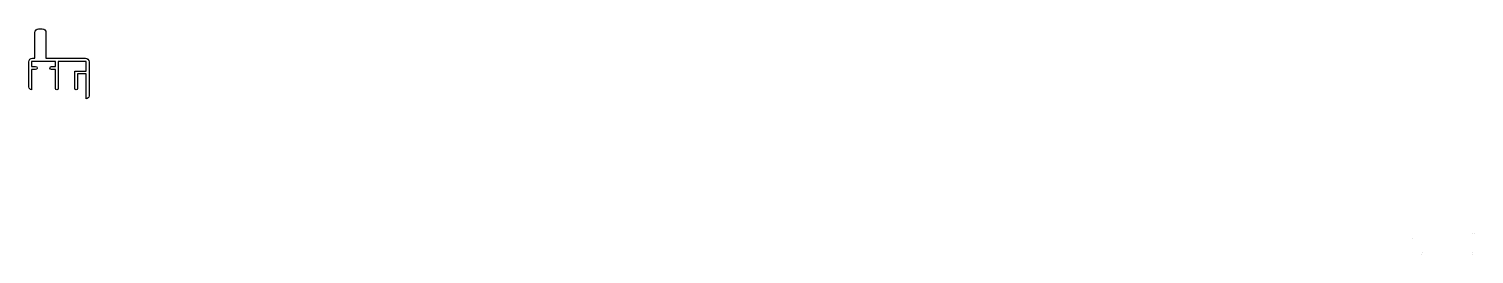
# Model space of a CAD drawing. Extents: x 246 to 1035, y 150 to 273.
import ezdxf

# ---------------------------------------------------------------- set-up
doc = ezdxf.new("R2010")
doc.units = 0
doc.layers.get('0').update_dxf_attribs({"linetype": 'CONTINUOUS'})
doc.layers.add('ANA', color=220, linetype='CONTINUOUS')

msp = doc.modelspace()

# ---------------------------------------------------------------- linework, layer by layer
at = {"color": 7}
for points in [[(1000.85, 158.36), (1000.85, 158.36, 0.104494)], [(1033.5, 161.29), (1033.5, 161.29, 0.06507)], [(1034.5, 161.02), (1034.5, 161.02, 0.081835)], [(1006.22, 150.8), (1006.22, 150.8, 0.106869)], [(1033.5, 150.8), (1033.5, 150.8, 0.030307)], [(1005.86, 149.8), (1005.86, 149.8, 0.105916)], [(1033.86, 149.8), (1033.86, 149.8, 0.032158)]]:
    msp.add_lwpolyline(points, format="xyb", dxfattribs=at)
at = {"layer": 'ANA', "color": 220, "linetype": 'BYBLOCK'}
msp.add_lwpolyline([(248.04, 256.67), (249.34, 256.67), (249.34, 270.67, -0.414214), (251.34, 272.67), (253.34, 272.67, -0.414214), (255.34, 270.67), (255.34, 256.67), (276.84, 256.67, -0.414214), (278.84, 254.67), (278.84, 236.07, -0.414214), (277.34, 234.57), (277.34, 248.17), (272.54, 248.17), (272.54, 240.22, -1), (271.04, 240.22), (271.04, 249.67), (277.34, 249.67), (277.34, 254.97), (262.04, 254.97), (262.04, 240.22, -1), (260.54, 240.22), (260.54, 250.47), (258.39, 250.47, -1), (258.39, 252.17), (260.54, 252.17), (260.54, 254.97), (247.54, 254.97), (247.54, 252.17), (249.69, 252.17, -1), (249.69, 250.47), (247.54, 250.47), (247.54, 239.47, -0.414214), (246.04, 240.97), (246.04, 254.67, -0.414214)], format="xyb", close=True, dxfattribs=at)

doc.saveas('drawing.dxf')
